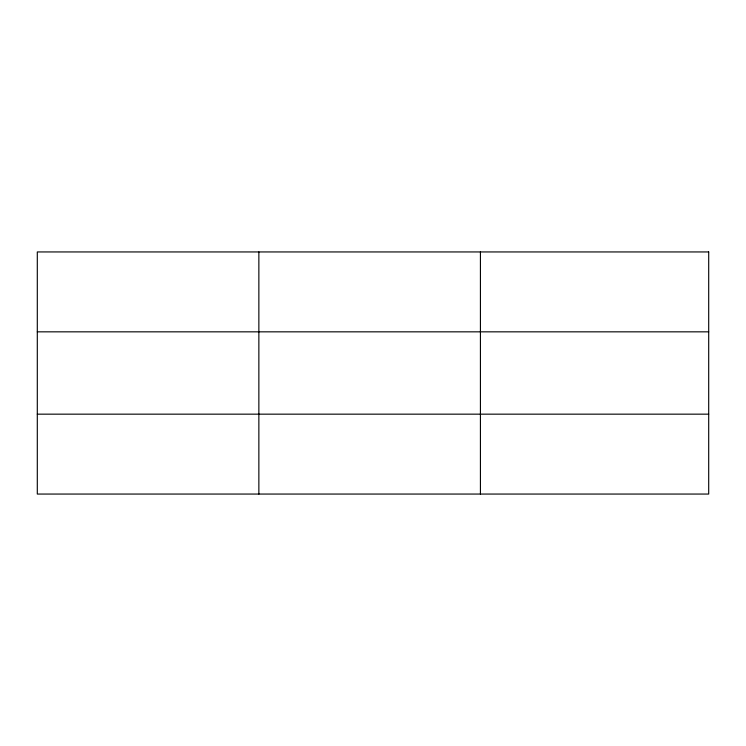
<?xml version="1.0" encoding="UTF-8"?>
<svg xmlns="http://www.w3.org/2000/svg" width="746" height="746" viewBox="0 0 746 746"><rect width="100%" height="100%" fill="white"/><g stroke="black" fill="none" stroke-linecap="round" stroke-linejoin="round"><path stroke-width="1.12" d="M258.862 251.943L258.862 494.057M480.424 251.943L480.424 494.057M37.3 331.839L708.7 331.839M37.3 414.161L708.7 414.161M708.7 251.943L708.7 494.057L37.3 494.057L37.3 251.943L708.7 251.943"/></g></svg>
